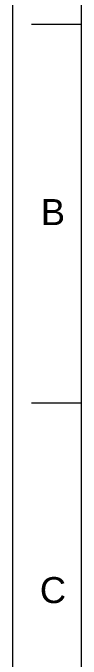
# Model space of a CAD drawing. Header units: millimetres. Extents: x 21205 to 22591, y -3891 to -2911.
# Drawn here: x 21205.3 to 21238.3, y -3432.8 to -3120.8 of the extents above; entities that cross this region are included whole.
import ezdxf

# ---------------------------------------------------------------- set-up
doc = ezdxf.new("R2010")
doc.units = ezdxf.units.MM
doc.header["$LTSCALE"] = 0.1
doc.layers.get('0').update_dxf_attribs({"lineweight": 13})
doc.styles.get("Standard").update_dxf_attribs({"font": 'arial.ttf'})

msp = doc.modelspace()

# ---------------------------------------------------------------- linework, layer by layer
at = {"color": 7, "linetype": 'Continuous'}
for p, q in [((21205.3, -3890.69), (21205.3, -2910.59)), ((21238.3, -2943.59), (21238.3, -3857.69)), ((21238.3, -3126.41), (21214.32, -3126.41)), ((21238.3, -3309.23), (21214.32, -3309.23))]:
    msp.add_line(p, q, dxfattribs=at)

# ---------------------------------------------------------------- texts
at = {"char_height": 12.58, "attachment_point": 5}
for s, insert in [('B', (21224.68, -3216.98)), ('C', (21224.68, -3399.61))]:
    msp.add_mtext_dynamic_manual_height_columns(s, width=10, gutter_width=12.5, heights=[0], dxfattribs=dict(at, insert=insert))

doc.saveas('drawing.dxf')
